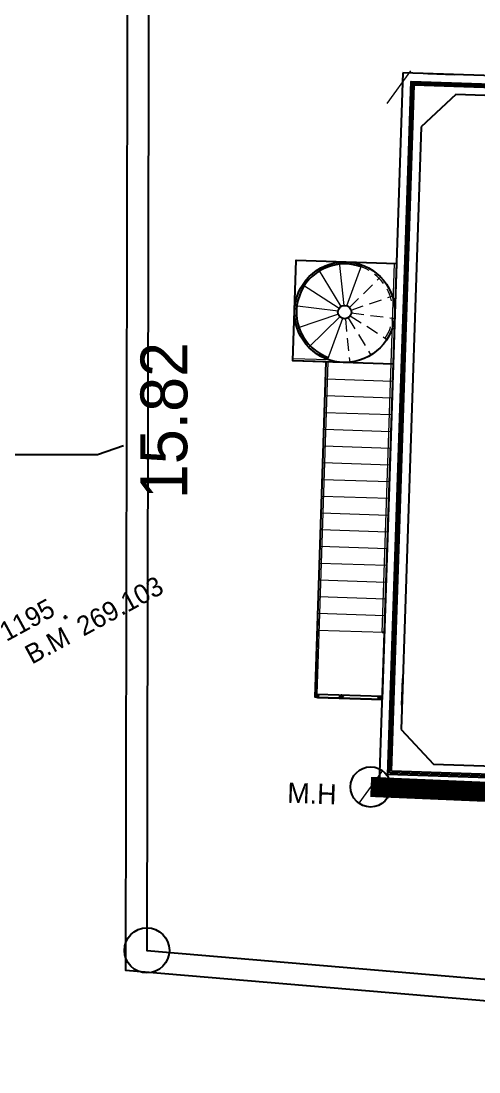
# Model space of a CAD drawing. Extents: x 152000 to 152174, y 158796 to 159332.
# Drawn here: x 152076.36 to 152083.19, y 159201.45 to 159217.13 of the extents above; entities that cross this region are included whole.
import ezdxf
from ezdxf.enums import TextEntityAlignment as Align

# ---------------------------------------------------------------- set-up
doc = ezdxf.new("R2010")
doc.units = 0
doc.header["$LTSCALE"] = 3
doc.header["$MEASUREMENT"] = 0
doc.header["$PDMODE"] = 2
doc.header["$PDSIZE"] = 0.03
for name, pattern in [('AUSGEZOGEN', [0]), ('HIDDEN', [9.525, 6.35, -3.175]), ('SOLID_LINE', [0]), ('VONLAYER', [0])]:
    doc.linetypes.add(name, pattern=pattern)
doc.layers.get('0').update_dxf_attribs({"linetype": 'CONTINUOUS'})
doc.layers.get('DEFPOINTS').update_dxf_attribs({"linetype": 'CONTINUOUS'})
doc.layers.add('dimentions', color=241, linetype='CONTINUOUS', lineweight=20)
for name, color, linetype in [('EBENE0', 7, 'AUSGEZOGEN'), ('ELEV', 1, 'CONTINUOUS'), ('HATSH', 252, 'CONTINUOUS'), ('Height', 7, 'CONTINUOUS'), ('LE', 141, 'CONTINUOUS'), ('Point Code', 7, 'CONTINUOUS'), ('Point ID', 7, 'CONTINUOUS'), ('Point_ID', 7, 'CONTINUOUS'), ('Stairs', 231, 'CONTINUOUS'), ('TEXTS', 1, 'CONTINUOUS')]:
    doc.layers.add(name, color=color, linetype=linetype)
doc.dimstyles.get("Standard").update_dxf_attribs({"dimtxt": 0.7, "dimasz": 0.5, "dimexe": 4.572, "dimexo": 1.5875, "dimgap": 0.01, "dimtad": 1, "dimzin": 0, "dimdsep": 46, "dimtxsty": 'Standard', "dimcen": 2.286, "dimse1": 1, "dimse2": 1, "dimsd1": 1, "dimsd2": 1, "dimadec": 0, "dimazin": 0, "dimtfac": 1, "dimtdec": 4, "dimtofl": 0, "dimtmove": 0, "dimatfit": 3, "dimfxl": 1, "dimtolj": 1, "dimtzin": 0, "dimarcsym": 0})

# ---------------------------------------------------------------- blocks, each defined once
blk = doc.blocks.new('*D170')
at = {"layer": 'DEFPOINTS', "color": 0, "transparency": 16777216}
for p in [(152078.238, 159203.261, 260.069), (152095.406, 159202.511), (152095.346, 159201.808, 260.069)]:
    blk.add_point(p, dxfattribs=at)
at = {"color": 0, "transparency": 16777216, "insert": (152086.882, 159203.596), "char_height": 0.7, "attachment_point": 5, "rotation": 355.1461}
blk.add_mtext('\\A1;17.17', dxfattribs=at)
blk = doc.blocks.new('*D171')
at = {"layer": 'DEFPOINTS', "color": 0, "transparency": 16777216}
for p in [(152078.266, 159219.078, 260.069), (152078.238, 159203.261, 260.069), (152078.842, 159203.26)]:
    blk.add_point(p, dxfattribs=at)
at = {"color": 0, "transparency": 16777216, "insert": (152078.496, 159211.169), "char_height": 0.7, "attachment_point": 5, "rotation": 89.8983}
blk.add_mtext('\\A1;15.82', dxfattribs=at)

msp = doc.modelspace()

# ---------------------------------------------------------------- hatches: boundary and pattern name
at = {"lineweight": 13}
h = msp.add_hatch(dxfattribs=at)
h.set_pattern_fill('ANSI36', color=8)
h.set_pattern_definition([(45, (209.94, 30.4086), (1.683798023, 6.173926083), [7.9375, -1.5875, 0, -1.5875])])
h.paths.add_polyline_path([(152081.753, 159205.94368, 0.61209908), (152081.27716, 159205.70062, 0.24061853), (152081.40132, 159205.45755)])
at = {"layer": 'Stairs', "linetype": 'VONLAYER'}
h = msp.add_hatch(color=256, dxfattribs=at)
edge = h.paths.add_edge_path()
edge.add_arc((152080.77198, 159207.06073), 0.025, 0, 360)
h = msp.add_hatch(color=256, dxfattribs=at)
edge = h.paths.add_edge_path()
edge.add_arc((152081.14093, 159207.05059), 0.025, 0, 360)
h = msp.add_hatch(color=256, dxfattribs=at)
edge = h.paths.add_edge_path()
edge.add_arc((152081.71633, 159207.03076), 0.025, 0, 360)

# ---------------------------------------------------------------- linework, layer by layer
at = {"color": 9, "lineweight": 13}
for p, q in [((152082.16941, 159216.38639, -253.42413), (152081.81773, 159215.90026, -253.42413)), ((152081.753, 159205.94368), (152081.40132, 159205.45755))]:
    msp.add_line(p, q, dxfattribs=at)
at = {"color": 2}
msp.add_circle((152078.2376, 159203.26087, -577.05169), 0.336, dxfattribs=at)
at = {"color": 0, "linetype": 'SOLID_LINE'}
msp.add_point((152077.02302, 159208.23409, -578.78138), dxfattribs=at)
at = {"layer": 'dimentions'}
for p, q in [((152081.17956, 159212.88594, -0.27953), (152081.11442, 159213.53267, -0.27953)), ((152081.75077, 159208.00473, -0.27953), (152081.93391, 159213.51211, -0.27953)), ((152081.13738, 159212.87174, -0.27953), (152080.79809, 159213.42616, -0.27953)), ((152081.22372, 159212.88043, -0.27953), (152081.44564, 159213.49138, -0.27953)), ((152081.10554, 159212.84064, -0.27953), (152080.5593, 159213.19295, -0.27953)), ((152081.09035, 159212.79881, -0.27953), (152080.44534, 159212.87922, -0.27953)), ((152081.09481, 159212.75453, -0.27953), (152080.47879, 159212.54712, -0.27953)), ((152081.11804, 159212.71657, -0.27953), (152080.65302, 159212.26242, -0.27953)), ((152081.15544, 159212.69245, -0.27953), (152080.93352, 159212.08151, -0.27953)), ((152080.91459, 159212.04517, -0.27953), (152080.41527, 159212.06178, -0.27953)), ((152080.94557, 159212.07416, -0.27953), (152080.41626, 159212.09176, -0.27953)), ((152080.77973, 159207.08692, -0.27953), (152080.94457, 159212.04417, -0.27953)), ((152080.78631, 159208.1873, -0.27953), (152080.91459, 159212.04517, -0.27953)), ((152081.90538, 159211.75166, -0.27953), (152080.90594, 159211.7849, -0.27953)), ((152081.90251, 159211.66534, -0.27953), (152081.85266, 159210.16617, -0.27953)), ((152081.89707, 159211.5018, -0.27953), (152080.89763, 159211.53503, -0.27953)), ((152081.88877, 159211.25194, -0.27953), (152080.88932, 159211.28517, -0.27953)), ((152081.88046, 159211.00208, -0.27953), (152080.88101, 159211.03531, -0.27953)), ((152081.87215, 159210.75221, -0.27953), (152080.8727, 159210.78545, -0.27953)), ((152081.86384, 159210.50235, -0.27953), (152080.86439, 159210.53559, -0.27953)), ((152081.85553, 159210.25249, -0.27953), (152080.85608, 159210.28572, -0.27953)), ((152081.76293, 159207.46766, -0.27953), (152081.85266, 159210.16617, -0.27953)), ((152081.84722, 159210.00263, -0.27953), (152080.84778, 159210.03586, -0.27953)), ((152081.83891, 159209.75277, -0.27953), (152080.83947, 159209.786, -0.27953)), ((152081.83061, 159209.5029, -0.27953), (152080.83116, 159209.53614, -0.27953)), ((152081.8223, 159209.25304, -0.27953), (152080.82285, 159209.28628, -0.27953)), ((152081.81399, 159209.00318, -0.27953), (152080.81454, 159209.03641, -0.27953)), ((152081.80568, 159208.75332, -0.27953), (152080.80623, 159208.78655, -0.27953)), ((152081.79737, 159208.50346, -0.27953), (152080.79792, 159208.53669, -0.27953)), ((152081.78906, 159208.25359, -0.27953), (152080.78962, 159208.28683, -0.27953)), ((152081.78075, 159208.00373, -0.27953), (152080.78131, 159208.03697, -0.27953))]:
    msp.add_line(p, q, dxfattribs=at)
at = {"layer": 'dimentions', "color": 1, "linetype": 'HIDDEN', "ltscale": 0.01}
for p, q in [((152081.26112, 159212.85631, -0.27953), (152081.72614, 159213.31046, -0.27953)), ((152081.28435, 159212.81835, -0.27953), (152081.90037, 159213.02576, -0.27953)), ((152081.27362, 159212.73224, -0.27953), (152081.81986, 159212.37994, -0.27953)), ((152081.28881, 159212.77407, -0.27953), (152081.93382, 159212.69366, -0.27953)), ((152081.1996, 159212.68694, -0.27953), (152081.26473, 159212.04022, -0.27953)), ((152081.24178, 159212.70115, -0.27953), (152081.58107, 159212.14672, -0.27953)), ((152081.24178, 159212.70115, -0.27953), (152081.58107, 159212.14672, -0.27953))]:
    msp.add_line(p, q, dxfattribs=at)
msp.add_arc((152081.18958, 159212.78644, -0.27953), 0.72, 327.179669, 70.036812, dxfattribs=at)
at = {"layer": 'EBENE0', "color": 8, "linetype": 'AUSGEZOGEN'}
for p, q in [((152082.05861, 159216.35953, -0.27953), (152081.70632, 159205.76539, -0.27953)), ((152092.65275, 159216.00725, -0.27953), (152082.05861, 159216.35953, -0.27953)), ((152092.65275, 159216.00725, -0.27953), (152082.05861, 159216.35953, -0.27953)), ((152082.42878, 159216.34722, -0.27953), (152082.82856, 159216.33393, -0.27953)), ((152082.84819, 159216.03311, -0.27953), (152082.33185, 159215.55001, -0.27953)), ((152082.84819, 159216.03311, -0.27953), (152082.33185, 159215.55001, -0.27953)), ((152091.84322, 159215.734, -0.27953), (152082.84819, 159216.03311, -0.27953)), ((152091.84322, 159215.734, -0.27953), (152082.84819, 159216.03311, -0.27953)), ((152082.33185, 159215.55001, -0.27953), (152082.03274, 159206.55498, -0.27953)), ((152082.0449, 159206.9206, -0.27953), (152082.0582, 159207.32038, -0.27953)), ((152082.03274, 159206.55498, -0.27953), (152082.51585, 159206.03864, -0.27953)), ((152082.03274, 159206.55498, -0.27953), (152082.51585, 159206.03864, -0.27953)), ((152082.51585, 159206.03864, -0.27953), (152091.51088, 159205.73953, -0.27953)), ((152082.51585, 159206.03864, -0.27953), (152091.51088, 159205.73953, -0.27953)), ((152081.70632, 159205.76539, -0.27953), (152092.30047, 159205.41311, -0.27953)), ((152081.70632, 159205.76539, -0.27953), (152092.30047, 159205.41311, -0.27953)), ((152082.0765, 159205.75308, -0.27953), (152082.47627, 159205.73979, -0.27953))]:
    msp.add_line(p, q, dxfattribs=at)
at = {"layer": 'ELEV', "color": 8, "elevation": -0.27953}
for points in [[(152081.83541, 159205.88617), (152082.17938, 159216.23045), (152092.52366, 159215.88647), (152092.17969, 159205.54219)], [(152081.86122, 159205.91032), (152082.20354, 159216.20463), (152092.49785, 159215.86232), (152092.15553, 159205.56801)], [(152081.88704, 159205.93448), (152082.22769, 159216.17881), (152092.47203, 159215.83816), (152092.13138, 159205.59382)]]:
    msp.add_lwpolyline(points, close=True, dxfattribs=at)
at = {"layer": 'HATSH', "elevation": -739.59467}
msp.add_lwpolyline([(152077.88895, 159210.7927), (152077.50301, 159210.65724), (152073.68215, 159210.65724)], dxfattribs=at)
at = {"layer": 'Height', "color": 4, "linetype": 'SOLID_LINE', "elevation": -577.05169, "flags": 128}
msp.add_lwpolyline([(152095.83061, 159201.44572), (152094.54708, 159204.73734), (152095.47724, 159212.14061), (152094.81939, 159219.94877), (152077.94621, 159219.38718), (152077.91708, 159202.96694)], close=True, dxfattribs=at)
msp.add_lwpolyline([(152095.34586, 159201.80804), (152095.34586, 159201.80804), (152094.21945, 159204.6967), (152095.15555, 159212.14719), (152094.52605, 159219.61883), (152078.26566, 159219.07763), (152078.26566, 159219.07763), (152078.2376, 159203.26087), (152078.2376, 159203.26087), (152095.34586, 159201.80804)], dxfattribs=at)
at = {"layer": 'Height', "color": 4, "linetype": 'SOLID_LINE'}
msp.add_circle((152081.57716, 159205.70062), 0.3, dxfattribs=at)
at = {"layer": 'LE'}
for p, q in [((152080.41527, 159212.06178, -0.27953), (152080.46512, 159213.56095, -0.27953)), ((152080.46512, 159213.56095, -0.27953), (152081.96389, 159213.51111, -0.27953)), ((152081.91404, 159212.01194, -0.27953), (152080.41527, 159212.06178, -0.27953))]:
    msp.add_line(p, q, dxfattribs=at)
for radius in [0.75, 0.1]:
    msp.add_circle((152081.18958, 159212.78644, -0.27953), radius, dxfattribs=at)
msp.add_arc((152081.18958, 159212.78644, -0.27953), 0.72, 70.036812, 250.036812, dxfattribs=at)
at = {"layer": 'Stairs', "linetype": 'VONLAYER'}
for p, q in [((152080.78631, 159208.1873, -0.27953), (152080.74809, 159207.03794, -0.27953)), ((152081.78075, 159208.00373, -0.27953), (152081.75077, 159208.00473, -0.27953)), ((152080.77973, 159207.08692, -0.27953), (152081.74919, 159207.05468, -0.27953)), ((152080.79806, 159207.03628, -0.27953), (152080.79972, 159207.08625, -0.27953)), ((152080.78177, 159207.03706, -0.27953), (152081.75124, 159207.00483, -0.27953))]:
    msp.add_line(p, q, dxfattribs=at)
for centre in [(152080.77198, 159207.06073, -0.27953), (152081.14093, 159207.05059, -0.27953), (152081.71633, 159207.03076, -0.27953)]:
    msp.add_circle(centre, 0.025, dxfattribs=at)
at = {"layer": 'TEXTS', "color": 2, "elevation": -0.27953}
msp.add_lwpolyline([(152081.75124, 159207.00483), (152080.78177, 159207.03706), (152080.74809, 159207.03794), (152080.91459, 159212.04517), (152080.41527, 159212.06178), (152080.46512, 159213.56095), (152081.96389, 159213.51111)], close=True, dxfattribs=at)
at = {"layer": 'TEXTS', "color": 2, "const_width": 0.3}
msp.add_lwpolyline([(152081.57716, 159205.70062), (152092.47783, 159205.23578)], dxfattribs=at)

# ---------------------------------------------------------------- texts
at = {"layer": 'Height', "color": 4, "linetype": 'SOLID_LINE'}
msp.add_text('269.103', height=0.288, rotation=28.531747, dxfattribs=at).set_placement((152077.15321, 159208.19561, -578.78138), align=Align.TOP_LEFT)
at = {"layer": 'Point Code', "color": 5, "linetype": 'SOLID_LINE'}
msp.add_text('B.M', height=0.288, rotation=28.531747, dxfattribs=at).set_placement((152076.98453, 159208.1039, -578.78138), align=Align.TOP_RIGHT)
at = {"layer": 'Point ID', "color": 1, "linetype": 'SOLID_LINE'}
msp.add_text('1195', height=0.288, rotation=28.531747, dxfattribs=at).set_placement((152076.89282, 159208.27258, -578.78138), align=Align.RIGHT)
at = {"layer": 'Point_ID', "color": 1, "linetype": 'SOLID_LINE'}
msp.add_text('M.H', height=0.3, rotation=358.095622, dxfattribs=at).set_placement((152081.06389, 159205.43968), align=Align.RIGHT)

# ---------------------------------------------------------------- dimensions: what is measured, and where the dimension line sits
at = {"color": 3}
for p1, p2, distance, picture, middle in [((152078.26566, 159219.07763, -577.05169), (152078.2376, 159203.26087, -577.05169), 0.60481, '*D171', (152078.49644, 159211.16882, -837.12046)), ((152078.2376, 159203.26087, -577.05169), (152095.34586, 159201.80804, -577.05169), 0.70511, '*D170', (152086.88185, 159203.59574, -837.12046))]:
    dim = msp.add_aligned_dim(p1=p1, p2=p2, distance=distance, dimstyle='Standard', dxfattribs=at)
    dim.commit()
    dim.dimension.update_dxf_attribs({"geometry": picture, "text_midpoint": middle})

doc.saveas('drawing.dxf')
